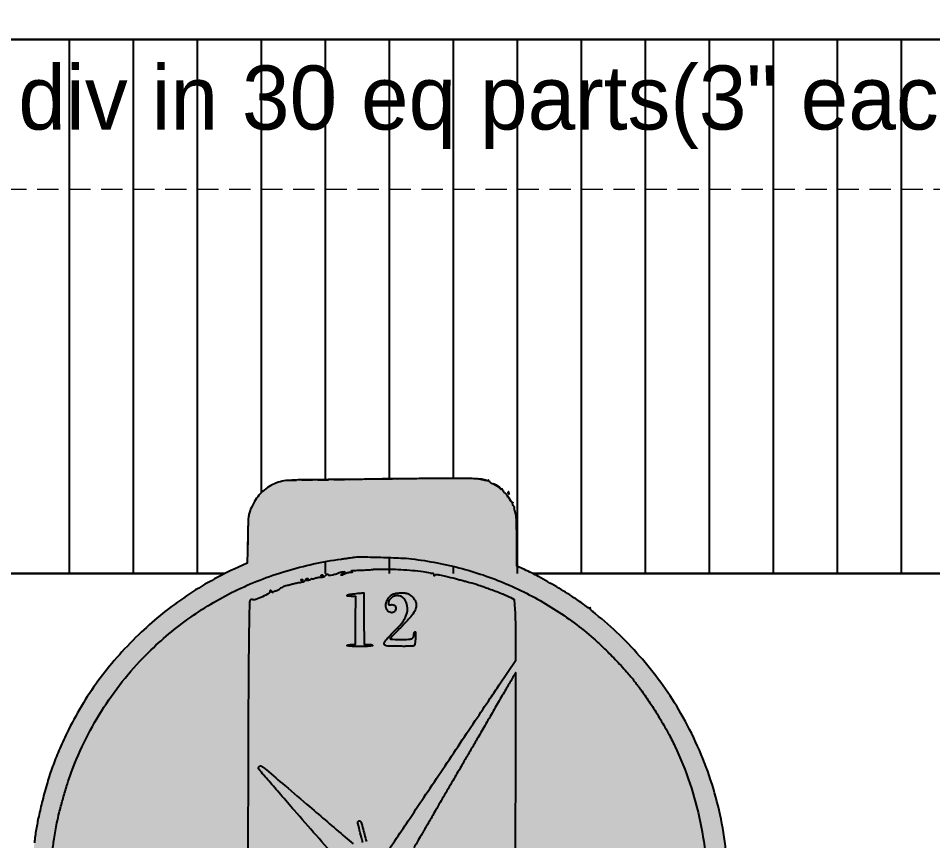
# Model space of a CAD drawing. Header units: millimetres. Extents: x 35877 to 3066687, y -650199 to -40525.
# Drawn here: x 147637.56 to 147680.41, y -178973.86 to -178935.36 of the extents above; entities that cross this region are included whole.
import ezdxf

# ---------------------------------------------------------------- set-up
doc = ezdxf.new("R2010")
doc.units = ezdxf.units.MM
doc.header["$MEASUREMENT"] = 0
doc.header["$PDMODE"] = 35
doc.linetypes.add('DASHED', pattern=[0.75, 0.5, -0.25])
doc.linetypes.add('DASHEDX2', pattern=[1.5, 1, -0.5])
doc.layers.get('Defpoints').update_dxf_attribs({"color": 220})
for name, color, linetype, lineweight in [('el', 7, 'Continuous', 20), ('FURNITURE', 32, 'Continuous', 9), ('furniture dimensions', 1, 'DASHED', 0), ('wall', 7, 'Continuous', 30)]:
    doc.layers.add(name, color=color, linetype=linetype, lineweight=lineweight)
doc.layers.add('str coll', color=6, linetype='Continuous')
doc.styles.add('century g', font='GOTHIC.TTF')
doc.dimstyles.new('Archana', dxfattribs={"dimtxt": 2, "dimasz": 0.75, "dimexe": 0.5, "dimexo": 0.5, "dimgap": 0, "dimtad": 0, "dimzin": 0, "dimdsep": 46, "dimlunit": 4, "dimtxsty": 'century g', "dimblk": 'OBLIQUE', "dimcen": 0, "dimdle": 1, "dimclrd": 256, "dimclre": 256, "dimclrt": 256, "dimadec": 0, "dimazin": 0, "dimtfac": 1, "dimtofl": 0, "dimtmove": 1, "dimatfit": 3, "dimfxl": 1, "dimfxlon": 1, "dimtolj": 1, "dimtzin": 0, "dimlwd": -1, "dimlwe": -1, "dimarcsym": 0})

# ---------------------------------------------------------------- blocks, each defined once
blk = doc.blocks.new('_Oblique')
at = {"layer": 'wall', "color": 0, "lineweight": -2}
blk.add_line((-0.5, -0.5), (0.5, 0.5), dxfattribs=at)
blk = doc.blocks.new('*D428')
at = {"layer": 'Defpoints', "color": 0, "linetype": 'Continuous', "lineweight": 0, "transparency": 16777216}
for p in [(147696.924, -178940.978), (147606.949, -178961.356), (147696.924, -178961.356)]:
    blk.add_point(p, dxfattribs=at)
at = {"layer": 'furniture dimensions', "color": 5, "linetype": 'ByBlock', "transparency": 16777216}
blk.add_line((147606.949, -178944.978), (147606.949, -178940.478), dxfattribs=at)
at = {"layer": 'furniture dimensions', "color": 5, "linetype": 'Continuous', "transparency": 16777216}
for p, q in [((147696.924, -178944.978), (147696.924, -178940.478)), ((147605.949, -178940.978), (147634.856, -178940.978)), ((147697.924, -178940.978), (147686.961, -178940.978))]:
    blk.add_line(p, q, dxfattribs=at)
at = {"layer": 'furniture dimensions', "color": 5, "linetype": 'Continuous', "transparency": 16777216, "xscale": 1.5, "yscale": 1.5, "zscale": 1.5, "rotation": 180}
blk.add_blockref('_Oblique', (147606.949, -178940.978), dxfattribs=at)
at = {"layer": 'furniture dimensions', "color": 5, "linetype": 'Continuous', "transparency": 16777216, "xscale": 1.5, "yscale": 1.5, "zscale": 1.5}
blk.add_blockref('_Oblique', (147696.924, -178940.978), dxfattribs=at)
at = {"layer": 'furniture dimensions', "linetype": 'Continuous', "lineweight": 0, "transparency": 16777216, "insert": (147660.909, -178939.518), "char_height": 3, "attachment_point": 5, "style": 'century g'}
blk.add_mtext('\\A1;div in 30 eq parts(3" each)', dxfattribs=at)

msp = doc.modelspace()

# ---------------------------------------------------------------- hatches: boundary and pattern name
at = {"layer": 'FURNITURE', "lineweight": 0, "true_color": 0xc7c8ca, "transparency": 33554505}
h = msp.add_hatch(color=9, dxfattribs=at)
h.dxf.hatch_style = 1
h.paths.add_polyline_path([(147660.842, -178991.252), (147661.095, -178991.144, 0.01482), (147661.466, -178990.974, 0.005108), (147661.992, -178990.707, 0.005228), (147662.526, -178990.422, 0.010917), (147662.934, -178990.187, 0.039372), (147665.009, -178988.694, 0.03906), (147666.833, -178986.889, 0.038964), (147668.356, -178984.82, 0.038873), (147669.541, -178982.538, 0.012106), (147669.726, -178982.07, 0.004809), (147669.959, -178981.419, 0.004139), (147670.173, -178980.783, 0.026443), (147670.273, -178980.415, -0.001339), (147670.317, -178980.23, -0.000927), (147670.352, -178980.086, -0.001019), (147670.386, -178979.946, 0.013052), (147670.487, -178979.491, 0.005318), (147670.6, -178978.867, 0.005041), (147670.699, -178978.255, 0.019066), (147670.742, -178977.87, 0.006082), (147670.809, -178976.78, 0.013875), (147670.826, -178975.956, 0.015693), (147670.797, -178975.197, 0.010332), (147670.719, -178974.327, 0.02553), (147670.445, -178972.644, 0.026182), (147670.003, -178971.016, 0.026146), (147669.39, -178969.434, 0.024958), (147668.607, -178967.901, 0.02462), (147667.78, -178966.613, 0.022416), (147666.805, -178965.37, 0.022584), (147665.732, -178964.229, 0.026136), (147664.608, -178963.247, -0.013655), (147664.505, -178963.161, -0.02218), (147664.423, -178963.082, -0.025733), (147664.34, -178962.986, -0.051621), (147664.256, -178962.954, -0.032357), (147664.19, -178962.915, -0.021231), (147664.118, -178962.861, 0.027433), (147663.599, -178962.485, 0.008829), (147662.789, -178961.982, 0.009055), (147661.944, -178961.498, 0.020054), (147661.278, -178961.167), (147660.92, -178961.006), (147660.917, -178959.838, 0.002136), (147660.913, -178959.225, 0.009501), (147660.902, -178958.865, 0.015365), (147660.883, -178958.63, 0.059275), (147660.846, -178958.469, -0.037242), (147660.811, -178958.343, -0.033247), (147660.795, -178958.222, 0.027217), (147660.778, -178958.201, -0.258624), (147660.726, -178958.056, 0.236762), (147660.74, -178958.024, 0.122848), (147660.725, -178958.091, -0.099891), (147660.73, -178958.062, 0.014378), (147660.736, -178958.045, -0.05857), (147660.674, -178957.993, -0.031202), (147660.632, -178957.944, -0.018001), (147660.587, -178957.879, 0.011762), (147660.537, -178957.803, 0.008256), (147660.477, -178957.721, 0.008334), (147660.417, -178957.643, 0.019706), (147660.36, -178957.577, -0.058087), (147660.252, -178957.433, 0.403614), (147660.25, -178957.412, -0.440788), (147660.147, -178957.383, 0.119317), (147660.118, -178957.347, 0.012414), (147660.041, -178957.294, 0.014475), (147659.945, -178957.234, 0.015316), (147659.8, -178957.154, -0.051864), (147659.597, -178957.024, -1.03468), (147659.579, -178956.991, -0.209542), (147659.536, -178957.007, -0.0192), (147659.465, -178957.001, -0.020961), (147659.38, -178956.985, -0.016163), (147659.289, -178956.962, 0.053591), (147659.084, -178956.926, 0.011635), (147658.724, -178956.909, 0.00614), (147658.12, -178956.903, 0.000855), (147656.868, -178956.908, 0.00039), (147656.021, -178956.914, 0.000615), (147655.296, -178956.92, 0.000138), (147654.657, -178956.926, 0.03752), (147654.566, -178956.934, -0.00014), (147653.881, -178956.942, -0.0006), (147653.144, -178956.949, -0.00038), (147652.285, -178956.956, 0.001433), (147650.671, -178956.972, 0.020781), (147650.1, -178957.004, 0.056951), (147649.747, -178957.079, 0.048171), (147649.398, -178957.234, 0.039796), (147649.09, -178957.443, 0.047005), (147648.838, -178957.688, 0.045108), (147648.627, -178957.984, 0.032347), (147648.446, -178958.348, 0.034032), (147648.38, -178958.539, 0.041556), (147648.347, -178958.725, 0.017392), (147648.329, -178959.011, 0.001529), (147648.312, -178959.736), (147648.29, -178960.861), (147647.677, -178961.145, 0.020887), (147646.459, -178961.773, 0.020876), (147645.298, -178962.501, 0.020939), (147644.205, -178963.32, 0.021331), (147643.191, -178964.223, 0.020096), (147642.175, -178965.292, 0.022754), (147641.292, -178966.396, 0.022999), (147640.52, -178967.565, 0.02145), (147639.84, -178968.828, 0.010551), (147639.466, -178969.643, 0.015043), (147639.172, -178970.383, 0.015207), (147638.924, -178971.133, 0.011145), (147638.694, -178971.979, 0.006952), (147638.518, -178972.731, 0.013216), (147638.401, -178973.341, 0.012985), (147638.316, -178973.965, 0.006424), (147638.237, -178974.759, 0.026997), (147638.188, -178976.339, 0.025003), (147638.306, -178977.954, 0.024619), (147638.586, -178979.57, 0.024536), (147639.027, -178981.161, 0.044963), (147640.247, -178983.973, 0.046508), (147641.937, -178986.485, 0.046715), (147644.054, -178988.633, 0.046166), (147646.541, -178990.36, 0.004605), (147646.858, -178990.535, 0.007849), (147647.126, -178990.675, 0.006131), (147647.44, -178990.827, 0.001763), (147647.929, -178991.056), (147648.269, -178991.213), (147648.269, -178992.09, 0.002353), (147648.272, -178992.653, 0.021837), (147648.285, -178992.895, 0.041097), (147648.317, -178993.075, 0.02019), (147648.386, -178993.297, 0.014376), (147648.441, -178993.437, 0.011202), (147648.508, -178993.587, 0.011357), (147648.576, -178993.723, 0.026845), (147648.635, -178993.82, 0.038591), (147648.793, -178994.018, 0.025149), (147649.002, -178994.221, 0.025224), (147649.23, -178994.401, 0.040733), (147649.442, -178994.527, 0.051506), (147649.784, -178994.653, 0.038729), (147650.179, -178994.721, 0.016593), (147650.817, -178994.76, 0.001816), (147652.285, -178994.797, 0.00021), (147657.467, -178994.903, 0.007991), (147658.633, -178994.908, 0.038068), (147659.228, -178994.856, 0.076287), (147659.675, -178994.71, 0.045499), (147660.013, -178994.498, 0.050905), (147660.294, -178994.235, 0.049524), (147660.521, -178993.915, 0.039329), (147660.703, -178993.531, 0.030405), (147660.762, -178993.338, 0.036318), (147660.794, -178993.15, 0.017344), (147660.811, -178992.873, 0.002024), (147660.824, -178992.254)])
h = msp.add_hatch(color=9, dxfattribs=at)
h.dxf.hatch_style = 1
h.paths.add_polyline_path([(147667.287, -178984.646, 0.024562), (147668.077, -178983.285, 0.024699), (147668.729, -178981.855, 0.02416), (147669.249, -178980.338, 0.021373), (147669.645, -178978.714, 0.007235), (147669.736, -178978.218, 0.017687), (147669.785, -178977.849, 0.013731), (147669.814, -178977.428, 0.002948), (147669.84, -178976.696, 0.029259), (147669.787, -178974.825, 0.029647), (147669.516, -178972.988, 0.029591), (147669.027, -178971.185, 0.028515), (147668.324, -178969.431, 0.016536), (147668.013, -178968.821, 0.009357), (147667.598, -178968.101, 0.009363), (147667.159, -178967.402, 0.017397), (147666.774, -178966.854, -0.000798), (147666.692, -178966.746, -0.00069), (147666.607, -178966.633, -0.001014), (147666.495, -178966.483, 0.02461), (147666.128, -178966.025, 0.008906), (147665.604, -178965.455, 0.009004), (147665.033, -178964.876, 0.01418), (147664.52, -178964.402, 0.037947), (147662.644, -178963.001, 0.038195), (147660.583, -178961.903, 0.037841), (147658.356, -178961.123, 0.035607), (147655.993, -178960.667, 0.019564), (147655.491, -178960.627, 0.003467), (147654.549, -178960.594, 0.002347), (147653.585, -178960.573, 0.044068), (147653.254, -178960.596, -0.000361), (147653.054, -178960.624, -0.000297), (147652.88, -178960.649, -0.000257), (147652.697, -178960.674, 0.038231), (147650.104, -178961.237, 0.041552), (147647.699, -178962.179, 0.042018), (147645.51, -178963.492, 0.041039), (147643.551, -178965.163, 0.027874), (147642.437, -178966.416, 0.027489), (147641.464, -178967.791, 0.027393), (147640.644, -178969.269, 0.027226), (147639.989, -178970.831, 0.011464), (147639.825, -178971.325, 0.00607), (147639.644, -178971.943, 0.006047), (147639.481, -178972.557, 0.013377), (147639.374, -178973.029, 0.010034), (147639.243, -178973.775, 0.015819), (147639.163, -178974.42, 0.014812), (147639.121, -178975.099, 0.007516), (147639.106, -178975.954, 0.003402), (147639.109, -178976.48, 0.004901), (147639.119, -178976.945, 0.005374), (147639.135, -178977.328, 0.017416), (147639.157, -178977.581, 0.029876), (147639.564, -178979.792, 0.035065), (147640.218, -178981.82, 0.035493), (147641.14, -178983.716, 0.032045), (147642.35, -178985.532, 0.043109), (147644.028, -178987.376, 0.04116), (147646.022, -178988.937, 0.040673), (147648.269, -178990.167, 0.039929), (147650.7, -178991.025, 0.018876), (147651.716, -178991.254, 0.018831), (147652.747, -178991.407, 0.018124), (147653.824, -178991.485, 0.014926), (147654.976, -178991.492, 0.024799), (147656.653, -178991.37, 0.02986), (147658.208, -178991.084, 0.029311), (147659.741, -178990.608, 0.022415), (147661.356, -178989.918, 0.015858), (147662.239, -178989.458, 0.016842), (147663.072, -178988.952, 0.01736), (147663.845, -178988.407, 0.019727), (147664.545, -178987.831, 0.015649), (147665.328, -178987.088, 0.017429), (147666.035, -178986.322, 0.017499), (147666.681, -178985.516, 0.016324)])

# ---------------------------------------------------------------- linework, layer by layer
at = {"transparency": 33554687}
for points in [[(147660.857, -178976.778, 0.00018), (147660.866, -178972.641, 0.0003), (147660.871, -178969.162, 0.000005), (147660.873, -178966.009, 0.667236), (147660.864, -178966.006, 0.064985), (147660.85, -178966.024, 0.000055), (147660.562, -178966.516, 0.000596), (147660.242, -178967.066, 0.000365), (147659.865, -178967.715, -0.000159), (147659.47, -178968.397, -0.000183), (147659.093, -178969.047, -0.000164), (147658.772, -178969.599, -0.001051), (147658.609, -178969.878, 0.000819), (147658.312, -178970.384, 0.000347), (147657.917, -178971.064, 0.000336), (147657.483, -178971.81, 0.000368), (147657.064, -178972.535, -0.000415), (147656.901, -178972.817, -0.000484), (147656.746, -178973.084, -0.000427), (147656.614, -178973.31, -0.002932), (147656.548, -178973.421, 0.003219), (147656.478, -178973.54, 0.000289), (147656.303, -178973.84, 0.000376), (147656.096, -178974.198, 0.000294)], [(147670.719, -178974.327, 0.025525), (147670.445, -178972.645, 0.026214), (147670.002, -178971.014, 0.026122), (147669.39, -178969.434, 0.024955), (147668.607, -178967.901, 0.024623), (147667.78, -178966.613, 0.022416), (147666.805, -178965.37, 0.022584), (147665.732, -178964.229, 0.026137), (147664.608, -178963.247, -0.013655), (147664.505, -178963.161, -0.022183), (147664.423, -178963.082, -0.018088), (147664.363, -178963.016, -0.321052), (147664.362, -178962.988, 0.039848), (147664.37, -178962.972, 0.355059), (147664.368, -178962.965, 0.264967), (147664.359, -178962.964, 0.029478), (147664.341, -178962.974, -0.224682), (147664.312, -178962.977, -0.034564), (147664.256, -178962.954, -0.032357), (147664.19, -178962.915, -0.021231), (147664.118, -178962.861, 0.027433), (147663.599, -178962.485, 0.008812), (147662.791, -178961.983, 0.009072), (147661.944, -178961.498, 0.020054), (147661.278, -178961.167), (147660.92, -178961.006), (147660.917, -178959.838, 0.002136), (147660.913, -178959.225, 0.009501), (147660.902, -178958.865, 0.015365), (147660.883, -178958.63, 0.054161), (147660.85, -178958.482, -0.012917), (147660.827, -178958.409, -0.019261), (147660.811, -178958.343, -0.014758), (147660.802, -178958.29, -0.235453), (147660.808, -178958.273, 0.2487), (147660.812, -178958.26, 0.065494), (147660.805, -178958.24, 0.050626), (147660.789, -178958.215, 0.032973), (147660.767, -178958.189, -0.066512), (147660.745, -178958.161, -0.059412), (147660.731, -178958.126, -0.062717), (147660.725, -178958.091, -0.099891), (147660.73, -178958.062, 0.020281), (147660.738, -178958.038, 0.09471), (147660.739, -178958.024, 0.441968), (147660.735, -178958.02, 0.150919), (147660.727, -178958.025, -0.380992), (147660.709, -178958.026, -0.034564), (147660.674, -178957.993, -0.031202), (147660.632, -178957.944, -0.018001), (147660.587, -178957.879, 0.011761), (147660.537, -178957.803, 0.008255), (147660.477, -178957.721, 0.008335), (147660.417, -178957.643, 0.01721), (147660.367, -178957.585, -0.014585), (147660.324, -178957.537, -0.018927), (147660.289, -178957.49, -0.016859), (147660.262, -178957.45, -0.13734), (147660.257, -178957.429, 0.122415), (147660.253, -178957.417, 0.187829), (147660.245, -178957.409, 0.150735), (147660.233, -178957.409, 0.074144), (147660.218, -178957.415, -0.153537), (147660.201, -178957.42, -0.10346), (147660.181, -178957.414, -0.084506), (147660.161, -178957.4, -0.063882), (147660.145, -178957.378, 0.107198), (147660.118, -178957.347, 0.012414), (147660.041, -178957.294, 0.014475), (147659.945, -178957.234, 0.011348), (147659.837, -178957.175, -0.012104), (147659.734, -178957.118, -0.020979), (147659.652, -178957.065, -0.017147), (147659.592, -178957.02, -0.428747), (147659.591, -178957.002, 0.059768), (147659.597, -178956.992, 0.540725), (147659.595, -178956.988, 0.134147), (147659.586, -178956.99, 0.016971), (147659.568, -178957, -0.145752), (147659.536, -178957.007, -0.019198), (147659.465, -178957.001, -0.020963), (147659.38, -178956.985, -0.016163), (147659.289, -178956.962, 0.053591), (147659.084, -178956.926, 0.011635), (147658.724, -178956.909, 0.00614), (147658.12, -178956.903, 0.000855), (147656.868, -178956.908, 0.00039), (147656.021, -178956.914, 0.000616), (147655.295, -178956.92, 0.000138), (147654.657, -178956.926, 0.026522), (147654.592, -178956.931, -0.026194), (147654.528, -178956.935, -0.000132), (147653.881, -178956.942, -0.0006), (147653.144, -178956.949, -0.00038), (147652.285, -178956.956, 0.001433), (147650.671, -178956.972, 0.020781), (147650.1, -178957.004, 0.056952), (147649.747, -178957.079, 0.048172), (147649.398, -178957.234, 0.039795), (147649.09, -178957.443, 0.047006), (147648.838, -178957.688, 0.045108), (147648.627, -178957.984, 0.032346), (147648.446, -178958.348, 0.034032), (147648.38, -178958.539, 0.041556), (147648.347, -178958.725, 0.017392), (147648.329, -178959.011, 0.001529), (147648.312, -178959.736), (147648.29, -178960.861), (147647.677, -178961.145, 0.020887), (147646.459, -178961.773, 0.020876), (147645.298, -178962.501, 0.020939), (147644.205, -178963.32, 0.021331), (147643.191, -178964.223, 0.020096), (147642.175, -178965.292, 0.022754), (147641.292, -178966.396, 0.022999), (147640.52, -178967.565, 0.02145), (147639.84, -178968.828, 0.010551), (147639.466, -178969.643, 0.015043), (147639.172, -178970.383, 0.015207), (147638.924, -178971.133, 0.011146), (147638.694, -178971.979, 0.006952), (147638.518, -178972.731, 0.013224), (147638.401, -178973.342, 0.012977), (147638.316, -178973.965, 0.006424)], [(147639.163, -178974.42, -0.015819), (147639.243, -178973.775, -0.010034), (147639.374, -178973.029, -0.013377), (147639.481, -178972.557, -0.006048), (147639.644, -178971.943, -0.006069), (147639.825, -178971.325, -0.011465), (147639.989, -178970.831, -0.027226), (147640.644, -178969.269, -0.027393), (147641.464, -178967.791, -0.027489), (147642.437, -178966.416, -0.027874), (147643.551, -178965.163, -0.041039), (147645.51, -178963.492, -0.042032), (147647.7, -178962.178, -0.041538), (147650.104, -178961.237, -0.03823), (147652.697, -178960.674, 0.000257), (147652.88, -178960.649, 0.000297), (147653.054, -178960.624, 0.000265), (147653.201, -178960.604, 0.001763), (147653.274, -178960.593, -0.041385), (147653.585, -178960.573, -0.002347), (147654.549, -178960.594, -0.003467), (147655.491, -178960.627, -0.019565), (147655.993, -178960.667, -0.035605), (147658.356, -178961.123, -0.037826), (147660.582, -178961.903, -0.038216), (147662.644, -178963.001, -0.037943), (147664.52, -178964.402, -0.01418), (147665.033, -178964.876, -0.008998), (147665.604, -178965.455, -0.008912), (147666.128, -178966.025, -0.023336), (147666.477, -178966.458, 0.002044), (147666.529, -178966.529, 0.000696), (147666.606, -178966.633, 0.000692), (147666.692, -178966.746, 0.000798), (147666.774, -178966.854, -0.017397), (147667.159, -178967.402, -0.009363), (147667.598, -178968.101, -0.009357), (147668.013, -178968.821, -0.016535), (147668.324, -178969.431, -0.028515), (147669.027, -178971.185, -0.029576), (147669.515, -178972.987, -0.02969), (147669.787, -178974.827, -0.029232)], [(147654.928, -178974.281, 0.000346), (147655.207, -178973.865, 0.000041), (147655.828, -178972.939, 0.000049), (147656.566, -178971.838, 0.00004), (147657.354, -178970.661, -0.000059), (147658.166, -178969.448, -0.00006), (147658.974, -178968.242, -0.000058), (147659.678, -178967.192, -0.000245), (147660.1, -178966.563), (147660.874, -178965.41), (147660.874, -178964.437, 0.002448), (147660.872, -178964.032, 0.002324), (147660.867, -178963.621, 0.002305), (147660.858, -178963.257, 0.008201), (147660.847, -178963.023), (147660.82, -178962.582), (147660.652, -178962.499, 0.019275), (147660.268, -178962.328, 0.006724), (147659.704, -178962.111, 0.006787), (147659.131, -178961.908, 0.01765), (147658.712, -178961.782, -0.000392), (147658.603, -178961.754, -0.00011), (147658.433, -178961.709, -0.000111), (147658.241, -178961.658, -0.000117), (147658.053, -178961.608, 0.004459), (147657.596, -178961.491, 0.018634), (147657.318, -178961.434, 0.024613), (147657.139, -178961.413, 0.274961), (147657.077, -178961.444, -0.035865), (147657.062, -178961.465, -0.373285), (147657.052, -178961.466, -0.232235), (147657.046, -178961.455, -0.020446), (147657.044, -178961.423, 0.041415), (147657.042, -178961.396, 0.068928), (147657.035, -178961.374, 0.101076), (147657.024, -178961.361, 0.237731), (147657.012, -178961.358, -0.074238), (147656.995, -178961.359, -0.012763), (147656.96, -178961.355, -0.013654), (147656.92, -178961.349, -0.011821), (147656.879, -178961.34, 0.026219), (147656.539, -178961.277, 0.008902), (147656.04, -178961.222, 0.008901), (147655.492, -178961.18, 0.010856), (147654.978, -178961.161, 0.002302), (147654.682, -178961.158, 0.003703), (147654.43, -178961.159, 0.000767), (147654.208, -178961.161, 0.195654), (147654.191, -178961.169, -0.181969), (147654.163, -178961.182, -0.001279), (147653.898, -178961.198, -0.004883), (147653.602, -178961.213, -0.003609), (147653.274, -178961.224, 0.010343), (147653.195, -178961.228, 0.084777), (147653.16, -178961.236, 0.433348), (147653.155, -178961.25, 0.132312), (147653.171, -178961.268, -0.023197), (147653.201, -178961.29, -0.409657), (147653.203, -178961.301, -0.220444), (147653.189, -178961.308, -0.011293), (147653.14, -178961.309, 0.013032), (147653.061, -178961.312, 0.044131), (147653.011, -178961.319, 0.034416), (147652.956, -178961.336, 0.005707), (147652.853, -178961.378, -0.005249), (147652.73, -178961.428, -0.171176), (147652.698, -178961.429, -0.572879), (147652.695, -178961.413, -0.012671), (147652.765, -178961.35), (147652.862, -178961.267), (147652.739, -178961.292, 0.01372), (147652.685, -178961.304, 0.010232), (147652.627, -178961.32, 0.010361), (147652.573, -178961.337, 0.023061), (147652.533, -178961.353, -0.039686), (147652.413, -178961.396, -0.023276), (147652.263, -178961.43, -0.014883), (147652.124, -178961.45, -0.447824), (147652.1, -178961.429, 0.293671), (147652.081, -178961.399, 0.161242), (147652.036, -178961.394, 0.103418), (147651.98, -178961.419, 0.109726), (147651.941, -178961.463, -0.112822), (147651.912, -178961.495, -0.069071), (147651.867, -178961.518, -0.05109), (147651.803, -178961.533, -0.024057), (147651.719, -178961.54, 0.018411), (147651.644, -178961.546, 0.017453), (147651.567, -178961.557, 0.017713), (147651.501, -178961.571, 0.05686), (147651.458, -178961.587, -0.037538), (147651.424, -178961.602, -0.035735), (147651.388, -178961.611, -0.037848), (147651.355, -178961.615, -0.094838), (147651.331, -178961.611, 0.092535), (147651.311, -178961.608, 0.078814), (147651.29, -178961.611, 0.078674), (147651.271, -178961.622, 0.091637), (147651.257, -178961.637, -0.137996), (147651.239, -178961.653, -0.045717), (147651.205, -178961.667, -0.041439), (147651.164, -178961.675, -0.036619), (147651.119, -178961.677, -0.00425), (147651.052, -178961.675, -0.225862), (147651.04, -178961.669, -0.474239), (147651.042, -178961.661, -0.008195), (147651.091, -178961.639, 0.004018), (147651.142, -178961.617, 0.250613), (147651.148, -178961.609, 0.444353), (147651.144, -178961.603, 0.006685), (147651.097, -178961.601, 0.098026), (147651.067, -178961.606, 0.078869), (147651.038, -178961.622, 0.076909), (147651.014, -178961.647, 0.085309), (147651.001, -178961.677, -0.126258), (147650.979, -178961.716, -0.096875), (147650.939, -178961.745, -0.058306), (147650.873, -178961.766, -0.016994), (147650.768, -178961.783, 0.011029), (147650.676, -178961.797, 0.008271), (147650.575, -178961.815, 0.00837), (147650.481, -178961.836, 0.018925), (147650.411, -178961.856, -0.004409), (147650.353, -178961.874, -0.00512), (147650.297, -178961.891, -0.00458), (147650.25, -178961.903, -0.030258), (147650.226, -178961.908, 0.029794), (147650.106, -178961.932, 0.033081), (147649.995, -178961.969, 0.035123), (147649.896, -178962.017, 0.045943), (147649.813, -178962.076, -0.026233), (147649.764, -178962.114, -0.027244), (147649.712, -178962.146, -0.028262), (147649.664, -178962.168, -0.096039), (147649.63, -178962.175, 0.060816), (147649.601, -178962.178, 0.039083), (147649.568, -178962.189, 0.038926), (147649.537, -178962.205, 0.057703), (147649.513, -178962.224, -0.027429), (147649.491, -178962.244, -0.147758), (147649.476, -178962.25, -0.323472), (147649.467, -178962.245, -0.102436), (147649.464, -178962.229, 0.117669), (147649.459, -178962.21, 0.065367), (147649.446, -178962.19, 0.059534), (147649.426, -178962.172, 0.059298), (147649.402, -178962.16, 0.061573), (147649.379, -178962.154, 0.138655), (147649.362, -178962.157, 0.199342), (147649.352, -178962.167, 0.1404), (147649.351, -178962.184, -0.324776), (147649.306, -178962.283, -0.020809), (147649.006, -178962.439, -0.025224), (147648.69, -178962.567, -0.148899), (147648.514, -178962.574, 0.093367), (147648.48, -178962.572, 0.116905), (147648.451, -178962.582, 0.102208), (147648.427, -178962.606, 0.058453), (147648.409, -178962.643, 0.081819), (147648.396, -178962.714, 0.000354), (147648.38, -178963.498, 0.001712), (147648.365, -178964.388, 0.001078), (147648.354, -178965.429, 0.001644), (147648.33, -178969.889, 0.000283), (147648.318, -178978.342, 0.00006), (147648.311, -178987.657, 0.013117)], [(147652.563, -178974.801, -0.000209), (147650.494, -178972.44, -0.000981), (147649.853, -178971.705, -0.00159), (147649.312, -178971.078, -0.000213), (147648.832, -178970.519, -0.122762), (147648.813, -178970.481, -0.100596), (147648.813, -178970.456, -0.058426), (147648.821, -178970.429, -0.054995), (147648.837, -178970.402, -0.060913), (147648.858, -178970.38, -0.109446), (147648.892, -178970.362, -0.126358), (147648.928, -178970.362, -0.077962), (147648.973, -178970.381, -0.021622), (147649.037, -178970.425, -0.015185), (147649.186, -178970.544, -0.000218), (147650.058, -178971.286, -0.000487), (147651.211, -178972.269, -0.000167), (147652.878, -178973.696, 0.001058), (147653.252, -178974.014, 0.001762)], [(147653.705, -178973.945, -0.00542), (147653.585, -178973.488, -0.001496), (147653.474, -178973.043, -0.153023), (147653.478, -178972.98, -0.085654), (147653.49, -178972.959, -0.066259), (147653.509, -178972.942, -0.066039), (147653.532, -178972.93, -0.083741), (147653.556, -178972.926, -0.258349), (147653.586, -178972.943, -0.035194), (147653.621, -178973.008, -0.028554), (147653.658, -178973.107, -0.011744), (147653.698, -178973.246, 0.002359), (147653.874, -178973.902, 0.006177)]]:
    msp.add_lwpolyline(points, format="xyb", dxfattribs=at)
for points in [[(147660.504, -178957.559, 0.088797), (147660.507, -178957.575, 0.053277), (147660.516, -178957.593, 0.051183), (147660.529, -178957.61, 0.061454), (147660.544, -178957.622, 0.1144), (147660.558, -178957.627, 0.32948), (147660.567, -178957.622, 0.155351), (147660.568, -178957.608, 0.036408), (147660.561, -178957.584, 0.029964), (147660.541, -178957.54, 0.168622), (147660.522, -178957.522, 0.444011), (147660.509, -178957.528, 0.079093)], [(147650.815, -178961.667, 0.051402), (147650.838, -178961.674, 0.05415), (147650.861, -178961.675, 0.060344), (147650.881, -178961.672, 0.126455), (147650.894, -178961.664, 0.296942), (147650.896, -178961.655, 0.208169), (147650.889, -178961.647, 0.077125), (147650.869, -178961.643, 0.028489), (147650.84, -178961.642, 0.018894), (147650.81, -178961.645, 0.168741), (147650.797, -178961.651, 0.470617), (147650.798, -178961.658, 0.054073)], [(147651.763, -178961.461, 0.051402), (147651.785, -178961.468, 0.05415), (147651.808, -178961.469, 0.060344), (147651.828, -178961.466, 0.126455), (147651.842, -178961.458, 0.296942), (147651.844, -178961.449, 0.208169), (147651.836, -178961.441, 0.077125), (147651.816, -178961.437, 0.028489), (147651.788, -178961.436, 0.018894), (147651.757, -178961.439, 0.168741), (147651.745, -178961.445, 0.470617), (147651.746, -178961.452, 0.054073)], [(147653.758, -178963.462), (147653.768, -178964.667), (147653.913, -178964.672, -0.004262), (147654.06, -178964.678, -0.043505), (147654.121, -178964.687, -0.141166), (147654.149, -178964.702, -0.198567), (147654.16, -178964.729, -0.386182), (147654.143, -178964.747, -0.006948), (147654, -178964.759, -0.012022), (147653.813, -178964.767, -0.005192), (147653.562, -178964.77, -0.005549), (147653.324, -178964.767, -0.010725), (147653.133, -178964.759, -0.004959), (147652.98, -178964.747, -0.389551), (147652.965, -178964.731, -0.307836), (147652.976, -178964.715, -0.029747), (147653.023, -178964.7, -0.029682), (147653.086, -178964.687, -0.01864), (147653.161, -178964.679), (147653.357, -178964.667), (147653.367, -178963.544), (147653.378, -178962.422), (147653.172, -178962.422, -0.019147), (147653.011, -178962.416, -0.306308), (147652.971, -178962.384, -0.439993), (147652.992, -178962.348, -0.022146), (147653.14, -178962.322, -0.001179), (147653.327, -178962.298, -0.0029), (147653.465, -178962.281, -0.003886), (147653.57, -178962.27, -0.007676), (147653.655, -178962.263), (147653.747, -178962.257)], [(147655.815, -178962.294, -0.075894), (147655.94, -178962.366, -0.048921), (147656.06, -178962.483, -0.049318), (147656.153, -178962.619, -0.084199), (147656.198, -178962.749, -0.102059), (147656.191, -178962.964, -0.079296), (147656.1, -178963.181, -0.046271), (147655.898, -178963.448, -0.011394), (147655.518, -178963.845, 0.002765), (147655.313, -178964.051, 0.00441), (147655.141, -178964.23, 0.001099), (147654.992, -178964.388, 0.190613), (147654.984, -178964.409, 0.391846), (147654.995, -178964.422, 0.003725), (147655.133, -178964.431, 0.009691), (147655.296, -178964.438, 0.005826), (147655.49, -178964.44, 0.008152), (147655.848, -178964.435, 0.076102), (147655.999, -178964.406, 0.19876), (147656.07, -178964.343, 0.112864), (147656.096, -178964.229, -0.038216), (147656.099, -178964.183, -0.041754), (147656.11, -178964.14, -0.045831), (147656.125, -178964.106, -0.129292), (147656.143, -178964.087, -0.589844), (147656.179, -178964.107, -0.011244), (147656.171, -178964.373, -0.011964), (147656.15, -178964.646, -0.173013), (147656.109, -178964.732, -0.183331), (147656.072, -178964.749, -0.005024), (147655.892, -178964.758, -0.009211), (147655.668, -178964.763, -0.004992), (147655.393, -178964.761, -0.001837), (147654.944, -178964.751, -0.032632), (147654.8, -178964.739, -0.134102), (147654.734, -178964.709, -0.187729), (147654.702, -178964.653, -0.169324), (147654.716, -178964.583, -0.034888), (147654.788, -178964.478, -0.021442), (147654.92, -178964.325, -0.004792), (147655.159, -178964.076, 0.005791), (147655.411, -178963.813, 0.022554), (147655.557, -178963.642, 0.035301), (147655.65, -178963.502, 0.040596), (147655.718, -178963.357, 0.022977), (147655.778, -178963.171, 0.054654), (147655.801, -178963.028, 0.061422), (147655.791, -178962.894, 0.03621), (147655.748, -178962.738, 0.037749), (147655.686, -178962.598, 0.071982), (147655.613, -178962.5, 0.083232), (147655.523, -178962.435, 0.068168), (147655.41, -178962.397, 0.101663), (147655.229, -178962.4, 0.097997), (147655.062, -178962.474, 0.105158), (147654.944, -178962.601, 0.136118), (147654.901, -178962.753, 0.053116), (147654.906, -178962.799, 0.220749), (147654.922, -178962.82, 0.154182), (147654.954, -178962.826, 0.023446), (147655.017, -178962.815, -0.117321), (147655.127, -178962.817, -0.144953), (147655.214, -178962.869, -0.155533), (147655.255, -178962.957, -0.139491), (147655.24, -178963.057, -0.095258), (147655.183, -178963.138, -0.123752), (147655.104, -178963.182, -0.122182), (147655.013, -178963.185, -0.091404), (147654.921, -178963.146, -0.185527), (147654.799, -178962.976, -0.123441), (147654.796, -178962.735, -0.106747), (147654.912, -178962.492, -0.113786), (147655.116, -178962.326, -0.07575), (147655.256, -178962.281, -0.027689), (147655.464, -178962.26, -0.027663), (147655.672, -178962.263, -0.076638)]]:
    msp.add_lwpolyline(points, format="xyb", close=True, dxfattribs=at)
at = {"layer": 'el', "color": 251, "linetype": 'DASHEDX2', "true_color": 0x636466, "transparency": 33554559}
msp.add_line((147606.949, -178943.356), (147696.95, -178943.356), dxfattribs=at)
at = {"layer": 'FURNITURE', "lineweight": 25, "transparency": 33554687}
for p, q in [((147639.94, -178936.356), (147639.94, -178961.356)), ((147642.939, -178936.356), (147642.939, -178961.356)), ((147645.938, -178936.356), (147645.938, -178961.356)), ((147648.937, -178936.356), (147648.937, -178957.581)), ((147651.936, -178936.356), (147651.936, -178956.977)), ((147654.936, -178936.356), (147654.936, -178956.935)), ((147657.935, -178936.356), (147657.935, -178956.904)), ((147660.934, -178936.356), (147660.934, -178961.356)), ((147663.933, -178936.356), (147663.933, -178961.356)), ((147666.932, -178936.356), (147666.932, -178961.356)), ((147669.931, -178936.356), (147669.931, -178961.356)), ((147672.93, -178936.356), (147672.93, -178961.356)), ((147675.93, -178936.356), (147675.93, -178961.356)), ((147678.929, -178936.356), (147678.929, -178961.356)), ((147651.936, -178960.796), (147651.936, -178961.356)), ((147654.936, -178960.606), (147654.936, -178961.356)), ((147657.935, -178961.015), (147657.935, -178961.356))]:
    msp.add_line(p, q, dxfattribs=at)
at = {"layer": 'FURNITURE', "lineweight": 30, "transparency": 33554687}
msp.add_lwpolyline([(147647.239, -178961.356), (147606.949, -178961.356), (147606.949, -178936.356), (147702.924, -178936.356), (147702.924, -178961.356), (147661.675, -178961.356)], dxfattribs=at)
at = {"layer": 'furniture dimensions', "color": 18, "lineweight": 0, "true_color": 0x000000, "transparency": 33554687}
msp.add_lwpolyline([(147606.949, -178961.356), (147647.239, -178961.356, -0.006197), (147648.29, -178960.861), (147648.335, -178958.868, -0.349555), (147650.1, -178957.004), (147658.904, -178956.878, -0.384061), (147660.894, -178958.747), (147660.92, -178961.006, -0.012388), (147661.675, -178961.356), (147702.924, -178961.356)], format="xyb", dxfattribs=at)
at = {"layer": 'str coll', "lineweight": 30, "transparency": 33554687}
msp.add_line((147606.949, -178936.356), (147702.924, -178936.356), dxfattribs=at)

# ---------------------------------------------------------------- dimensions: what is measured, and where the dimension line sits
at = {"layer": 'furniture dimensions', "color": 5, "linetype": 'Continuous', "lineweight": 0}
dim = msp.add_linear_dim(base=(147696.924, -178940.978), p1=(147606.949, -178961.356), p2=(147696.924, -178961.356), text='div in 30 eq parts(3" each)', dimstyle='Archana', override={"dimtxt": 3, "dimasz": 1.5, "dimdec": 0, "dimclrd": 5, "dimclre": 5, "dimfxl": 4}, dxfattribs=at)
dim.commit()
dim.dimension.update_dxf_attribs({"geometry": '*D428', "text_midpoint": (147660.909, -178939.518), "dimtype": 160})

doc.saveas('drawing.dxf')
